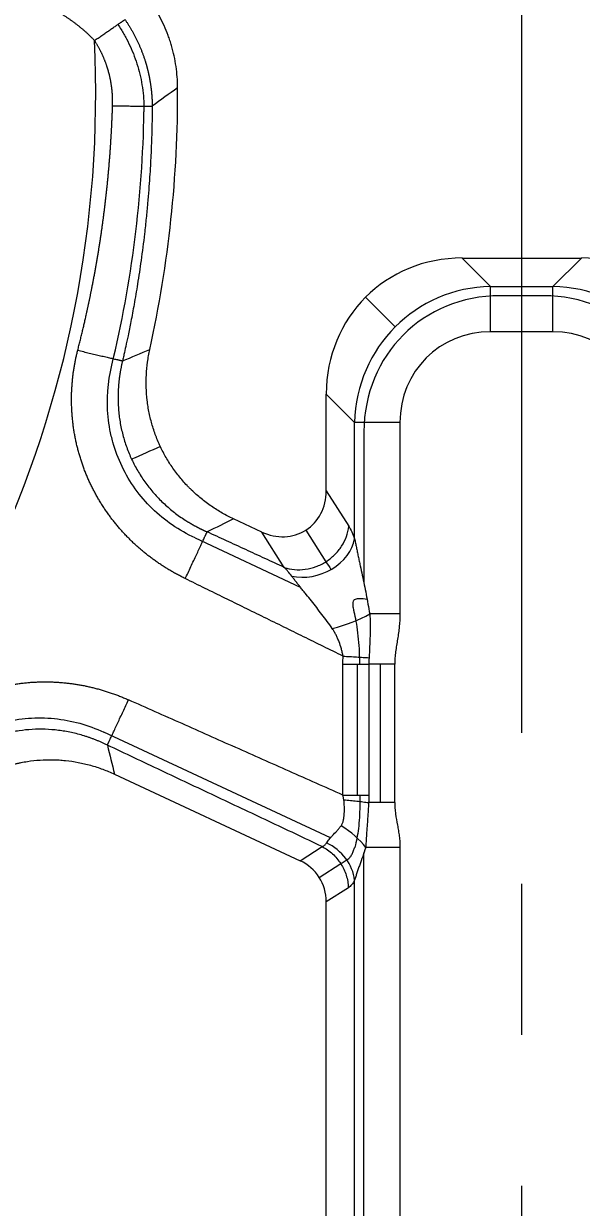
# Model space of a CAD drawing. Header units: millimetres. Extents: x 2234 to 3061, y 2092 to 2676.
# Drawn here: x 2604.9 to 2640.5, y 2404.3 to 2480 of the extents above; entities that cross this region are included whole.
import ezdxf

# ---------------------------------------------------------------- set-up
doc = ezdxf.new("R2010")
doc.units = ezdxf.units.MM
doc.linetypes.add('CENTER', pattern=[50.8, 31.75, -6.35, 6.35, -6.35])
doc.layers.add('1', color=7, linetype='Continuous', true_color=0xffffff)
doc.layers.add('20', color=7, linetype='Continuous', true_color=0xffffff)
doc.layers.add('dim', color=82, linetype='Continuous', lineweight=9)
doc.styles.add('Capful-A', font='')
doc.styles.get('Capful-A').set_extended_font_data('Microsoft YaHei')
doc.dimstyles.new('Capful-A-2.5', dxfattribs={"dimscale": 2.5, "dimtxt": 2.5, "dimasz": 2.5, "dimexe": 1.5, "dimexo": 1, "dimgap": 1.5, "dimtad": 0, "dimdsep": 46, "dimtxsty": 'Capful-A', "dimcen": 0, "dimclrt": 2, "dimazin": 2, "dimtfac": 1, "dimtmove": 0, "dimatfit": 3, "dimfxl": 0, "dimtolj": 1, "dimtzin": 0, "dimarcsym": 0})

# ---------------------------------------------------------------- blocks, each defined once
blk = doc.blocks.new('*D43')
at = {"layer": 'Defpoints', "color": 0, "transparency": 16777216}
for p in [(2552.441, 2475.507), (2636.695, 2393.007)]:
    blk.add_point(p, dxfattribs=at)
at = {"layer": 'dim', "color": 0, "lineweight": -2, "transparency": 16777216}
blk.add_line((2553.69, 2475.507), (2555.321, 2475.507), dxfattribs=at)
at = {"layer": 'dim', "color": 2, "transparency": 16777216, "insert": (2564.34, 2475.507), "char_height": 6.25, "attachment_point": 5, "style": 'Capful-A', "bg_fill": 3, "box_fill_scale": 1.1, "bg_fill_color": 256, "bg_fill_true_color": 13158600, "bg_fill_transparency": 0}
blk.add_mtext('\\A1;82.5', dxfattribs=at)
at = {"layer": 'Defpoints', "color": 0, "transparency": 16777216}
blk.add_point((2555.321, 2475.507), dxfattribs=at)
blk = doc.blocks.new('*D44')
at = {"layer": 'Defpoints', "color": 0, "transparency": 16777216}
for p in [(2538.695, 2492.365), (2538.695, 2489.132), (2636.695, 2393.007)]:
    blk.add_point(p, dxfattribs=at)
at = {"layer": 'dim', "color": 0, "lineweight": -2, "transparency": 16777216}
blk.add_line((2538.695, 2490.382), (2538.695, 2492.365), dxfattribs=at)
at = {"layer": 'dim', "color": 2, "transparency": 16777216, "insert": (2538.695, 2498.061), "char_height": 6.25, "attachment_point": 5, "rotation": 90, "style": 'Capful-A', "bg_fill": 3, "box_fill_scale": 1.1, "bg_fill_color": 256, "bg_fill_true_color": 13158600, "bg_fill_transparency": 0}
blk.add_mtext('\\A1;98', dxfattribs=at)
blk = doc.blocks.new('*D45')
at = {"layer": 'Defpoints', "color": 0, "transparency": 16777216}
for p in [(2734.695, 2492.814), (2734.695, 2489.132), (2636.695, 2393.007)]:
    blk.add_point(p, dxfattribs=at)
at = {"layer": 'dim', "color": 0, "lineweight": -2, "transparency": 16777216}
blk.add_line((2734.695, 2490.382), (2734.695, 2492.814), dxfattribs=at)
at = {"layer": 'dim', "color": 2, "transparency": 16777216, "insert": (2734.695, 2498.51), "char_height": 6.25, "attachment_point": 5, "rotation": 90, "style": 'Capful-A', "bg_fill": 3, "box_fill_scale": 1.1, "bg_fill_color": 256, "bg_fill_true_color": 13158600, "bg_fill_transparency": 0}
blk.add_mtext('\\A1;98', dxfattribs=at)
blk = doc.blocks.new('*D46')
at = {"layer": 'Defpoints', "color": 0, "transparency": 16777216}
for p in [(2748.441, 2475.507), (2636.695, 2393.007)]:
    blk.add_point(p, dxfattribs=at)
at = {"layer": 'dim', "color": 0, "lineweight": -2, "transparency": 16777216}
blk.add_line((2749.69, 2475.507), (2751.545, 2475.507), dxfattribs=at)
at = {"layer": 'dim', "color": 2, "transparency": 16777216, "insert": (2760.564, 2475.507), "char_height": 6.25, "attachment_point": 5, "style": 'Capful-A', "bg_fill": 3, "box_fill_scale": 1.1, "bg_fill_color": 256, "bg_fill_true_color": 13158600, "bg_fill_transparency": 0}
blk.add_mtext('\\A1;82.5', dxfattribs=at)
at = {"layer": 'Defpoints', "color": 0, "transparency": 16777216}
blk.add_point((2751.545, 2475.507), dxfattribs=at)

msp = doc.modelspace()

# ---------------------------------------------------------------- linework, layer by layer
at = {"layer": '1', "color": 1, "linetype": 'CENTER', "lineweight": 18, "ltscale": 1.52}
msp.add_line((2636.695, 2203.007), (2636.695, 2583.007), dxfattribs=at)
at = {"layer": '20', "color": 7, "linetype": 'Continuous', "lineweight": 18}
for p, q in [((2632.889, 2465.007), (2640.502, 2465.007)), ((2632.889, 2465.007), (2634.704, 2463.191)), ((2638.686, 2463.191), (2640.502, 2465.007)), ((2634.704, 2460.294), (2634.704, 2463.191)), ((2634.704, 2463.191), (2638.686, 2463.191)), ((2638.686, 2460.294), (2638.686, 2463.191)), ((2628.6, 2460.603), (2626.707, 2462.495)), ((2638.09, 2462.596), (2635.3, 2462.596)), ((2638.686, 2460.294), (2634.704, 2460.294)), ((2626.011, 2454.498), (2624.195, 2456.314)), ((2624.195, 2450.117), (2624.195, 2456.314)), ((2628.909, 2454.498), (2626.011, 2454.498)), ((2626.011, 2447.062), (2626.011, 2454.498)), ((2628.909, 2454.498), (2628.909, 2442.259)), ((2626.607, 2453.902), (2626.607, 2444.199)), ((2624.195, 2450.117), (2625.632, 2447.861)), ((2620.073, 2447.491), (2618.268, 2448.332)), ((2621.51, 2445.235), (2620.073, 2447.491)), ((2622.891, 2447.616), (2624.177, 2445.597)), ((2615.808, 2447.114), (2622.529, 2443.98)), ((2628.909, 2442.259), (2626.973, 2442.259)), ((2625.258, 2430.681), (2625.258, 2439.038)), ((2626.163, 2439.038), (2626.163, 2430.681)), ((2626.917, 2439.038), (2626.917, 2430.681)), ((2627.67, 2430.201), (2627.67, 2439.038)), ((2628.575, 2430.201), (2628.575, 2439.038)), ((2624.462, 2427.949), (2609.979, 2434.702)), ((2610.661, 2432.019), (2622.522, 2426.488)), ((2622.522, 2426.488), (2623.937, 2427.389)), ((2626.607, 2360.978), (2626.607, 2427)), ((2628.909, 2427.331), (2626.716, 2427.331)), ((2628.909, 2427.331), (2628.909, 2360.978)), ((2623.744, 2425.42), (2625.123, 2426.299)), ((2625.61, 2424.763), (2624.195, 2423.861)), ((2626.011, 2360.978), (2626.011, 2425.242)), ((2624.195, 2290.117), (2624.195, 2423.861))]:
    msp.add_line(p, q, dxfattribs=at)
for radius, start, end in [(70.765, 307.2047, 2.75265), (76, 347.58168, 0.28997), (73.856, 346.40574, 359.09652)]:
    msp.add_arc((2538.695, 2475.507), radius, start, end, dxfattribs=at)
for centre, major_axis, ratio, start_param, end_param in [((2633.513, 2455.69), (-6.806, 6.806), 0.935113, 5.531306, 7.035065), ((2639.878, 2455.69), (6.806, 6.806), 0.935113, 5.531306, 7.035065), ((2635.12, 2454.082), (-6.521, 6.521), 0.975961, 5.531306, 7.035065), ((2638.27, 2454.082), (6.521, 6.521), 0.975961, 5.531306, 7.035065), ((2635.924, 2453.278), (-6.806, 6.806), 0.935113, 5.531306, 7.035065), ((2637.466, 2453.278), (6.806, 6.806), 0.935113, 5.531306, 7.035065), ((2635.12, 2454.082), (-4.537, 4.537), 0.935113, 5.531306, 7.035065), ((2638.27, 2454.082), (4.537, 4.537), 0.935113, 5.531306, 7.035065), ((2621.089, 2450.443), (-1.801, 2.827), 0.894893, 2.189461, 4.093724), ((2623.113, 2447.062), (-2.814, -1.041), 0.791457, 0.891822, 2.70435), ((2625.038, 2442.259), (-2.848, -0.944), 0.256694, 1.326108, 2.229875), ((2624.522, 2427.331), (-2.53, 1.612), 0.498959, 4.048004, 4.784031), ((2623.113, 2425.242), (-2.626, 1.451), 0.874774, 3.70511, 4.776147), ((2621.089, 2423.729), (-2.655, -1.691), 0.953057, 2.595922, 3.687263)]:
    msp.add_ellipse(centre, major_axis=major_axis, ratio=ratio, start_param=start_param, end_param=end_param, dxfattribs=at)
for points, degree, knots in [([(2614.694, 2475.892), (2614.693, 2476.121), (2614.675, 2476.577), (2614.601, 2477.253), (2614.48, 2477.92), (2614.369, 2478.36), (2614.273, 2478.688), (2614.222, 2478.851), (2614.167, 2479.014), (2614.129, 2479.122), (2614.11, 2479.176), (2614.01, 2479.444), (2613.836, 2479.865), (2613.534, 2480.473), (2613.189, 2481.057), (2612.931, 2481.431), (2612.726, 2481.705), (2612.656, 2481.795), (2612.549, 2481.929), (2612.512, 2481.974), (2612.439, 2482.062), (2612.254, 2482.28), (2611.906, 2482.654), (2611.41, 2483.118), (2610.883, 2483.546), (2610.51, 2483.807), (2610.271, 2483.963), (2610.222, 2483.993), (2610.125, 2484.054), (2610.076, 2484.084), (2609.929, 2484.173), (2609.83, 2484.23), (2609.529, 2484.396), (2609.325, 2484.5), (2609.117, 2484.597)], 3, [0, 0, 0, 0, 0.0625, 0.125, 0.1875, 0.25, 0.25, 0.28125, 0.296875, 0.296875, 0.3125, 0.3125, 0.375, 0.4375, 0.5, 0.5625, 0.5625, 0.59375, 0.59375, 0.609375, 0.609375, 0.625, 0.6875, 0.75, 0.8125, 0.875, 0.875, 0.890625, 0.890625, 0.90625, 0.90625, 0.9375, 0.9375, 1, 1, 1, 1]), ([(2609.379, 2478.906), (2609.36, 2478.926), (2609.322, 2478.966), (2609.264, 2479.026), (2609.206, 2479.085), (2609.147, 2479.144), (2609.087, 2479.203), (2609.027, 2479.261), (2608.965, 2479.319), (2608.903, 2479.376), (2608.841, 2479.433), (2608.777, 2479.49), (2608.713, 2479.546), (2608.648, 2479.602), (2608.583, 2479.657), (2608.516, 2479.712), (2608.449, 2479.767), (2608.382, 2479.821), (2608.314, 2479.875), (2608.245, 2479.928), (2608.175, 2479.982), (2608.105, 2480.034), (2608.034, 2480.086), (2607.962, 2480.138), (2607.89, 2480.19), (2607.817, 2480.241), (2607.744, 2480.292), (2607.67, 2480.342), (2607.596, 2480.392), (2607.52, 2480.441), (2607.409, 2480.514), (2607.26, 2480.608), (2607.074, 2480.721), (2606.888, 2480.83), (2606.702, 2480.935), (2606.565, 2481.01), (2606.476, 2481.058), (2606.435, 2481.079), (2606.395, 2481.1), (2606.355, 2481.121), (2606.316, 2481.142), (2606.276, 2481.162), (2606.237, 2481.182), (2606.197, 2481.202), (2606.158, 2481.222), (2606.119, 2481.241), (2606.081, 2481.26), (2606.042, 2481.279), (2606.004, 2481.298), (2605.965, 2481.316), (2605.927, 2481.334), (2605.889, 2481.352), (2605.852, 2481.37), (2605.814, 2481.388), (2605.777, 2481.405), (2605.74, 2481.422), (2605.703, 2481.439), (2605.666, 2481.455), (2605.629, 2481.472), (2605.605, 2481.483), (2605.593, 2481.488)], 3, [0, 0, 0, 0, 0.017503, 0.035058, 0.052665, 0.070326, 0.088043, 0.105816, 0.123647, 0.141538, 0.159489, 0.177501, 0.195577, 0.213717, 0.231922, 0.250194, 0.268534, 0.286943, 0.305422, 0.323973, 0.342597, 0.361294, 0.380066, 0.398914, 0.41784, 0.436843, 0.455926, 0.47509, 0.494335, 0.513662, 0.533073, 0.580359, 0.627473, 0.674429, 0.721244, 0.767934, 0.778073, 0.78817, 0.798226, 0.80824, 0.818212, 0.828143, 0.838033, 0.847881, 0.857689, 0.867456, 0.877182, 0.886868, 0.896513, 0.906118, 0.915684, 0.925209, 0.934695, 0.944142, 0.953549, 0.962917, 0.972245, 0.981536, 0.990787, 1, 1, 1, 1]), ([(2610.873, 2479.931), (2610.943, 2479.829), (2611.011, 2479.724), (2611.2, 2479.423), (2611.316, 2479.223), (2611.534, 2478.812), (2611.636, 2478.601), (2611.916, 2477.963), (2612.07, 2477.528), (2612.316, 2476.64), (2612.407, 2476.186), (2612.524, 2475.265), (2612.549, 2474.804), (2612.542, 2474.343)], 3, [0, 0, 0, 0, 0.063465, 0.063465, 0.180873, 0.180873, 0.298282, 0.298282, 0.533099, 0.533099, 0.767916, 0.767916, 1, 1, 1, 1]), ([(2611.326, 2480.243), (2611.344, 2480.217), (2611.38, 2480.166), (2611.432, 2480.087), (2611.484, 2480.009), (2611.535, 2479.929), (2611.586, 2479.85), (2611.635, 2479.769), (2611.684, 2479.688), (2611.732, 2479.607), (2611.779, 2479.525), (2611.826, 2479.443), (2611.872, 2479.36), (2611.917, 2479.276), (2611.961, 2479.192), (2612.005, 2479.108), (2612.047, 2479.023), (2612.089, 2478.938), (2612.13, 2478.852), (2612.17, 2478.765), (2612.21, 2478.679), (2612.248, 2478.592), (2612.286, 2478.504), (2612.323, 2478.416), (2612.359, 2478.327), (2612.394, 2478.239), (2612.429, 2478.149), (2612.462, 2478.06), (2612.495, 2477.97), (2612.527, 2477.879), (2612.558, 2477.788), (2612.588, 2477.697), (2612.612, 2477.62), (2612.632, 2477.558), (2612.646, 2477.511), (2612.66, 2477.464), (2612.674, 2477.416), (2612.688, 2477.369), (2612.702, 2477.321), (2612.715, 2477.273), (2612.728, 2477.225), (2612.741, 2477.177), (2612.754, 2477.129), (2612.766, 2477.081), (2612.778, 2477.032), (2612.79, 2476.984), (2612.802, 2476.935), (2612.813, 2476.886), (2612.824, 2476.838), (2612.835, 2476.789), (2612.846, 2476.74), (2612.856, 2476.69), (2612.867, 2476.641), (2612.877, 2476.592), (2612.886, 2476.542), (2612.896, 2476.493), (2612.905, 2476.443), (2612.914, 2476.394), (2612.923, 2476.344), (2612.932, 2476.294), (2612.94, 2476.244), (2612.948, 2476.194), (2612.956, 2476.143), (2612.963, 2476.093), (2612.97, 2476.043), (2612.977, 2475.992), (2612.984, 2475.942), (2612.991, 2475.891), (2612.997, 2475.841), (2613.003, 2475.79), (2613.009, 2475.739), (2613.014, 2475.688), (2613.019, 2475.637), (2613.024, 2475.586), (2613.029, 2475.535), (2613.033, 2475.483), (2613.038, 2475.432), (2613.042, 2475.381), (2613.045, 2475.329), (2613.049, 2475.278), (2613.052, 2475.226), (2613.055, 2475.174), (2613.057, 2475.123), (2613.059, 2475.071), (2613.061, 2475.019), (2613.063, 2474.967), (2613.065, 2474.915), (2613.066, 2474.863), (2613.067, 2474.811), (2613.068, 2474.759), (2613.068, 2474.724), (2613.068, 2474.706)], 3, [0, 0, 0, 0, 0.015965, 0.031939, 0.047924, 0.063919, 0.079924, 0.095939, 0.111965, 0.128002, 0.144049, 0.160107, 0.176176, 0.192256, 0.208347, 0.224449, 0.240563, 0.256688, 0.272824, 0.288972, 0.305132, 0.321304, 0.337488, 0.353684, 0.369891, 0.386111, 0.402344, 0.418589, 0.434846, 0.451116, 0.467399, 0.483695, 0.500004, 0.50838, 0.516765, 0.525159, 0.533561, 0.541971, 0.550389, 0.558816, 0.567251, 0.575695, 0.584147, 0.592607, 0.601076, 0.609553, 0.618039, 0.626534, 0.635036, 0.643548, 0.652067, 0.660596, 0.669133, 0.677678, 0.686232, 0.694795, 0.703366, 0.711946, 0.720534, 0.729132, 0.737737, 0.746352, 0.754975, 0.763607, 0.772247, 0.780897, 0.789555, 0.798221, 0.806897, 0.815581, 0.824274, 0.832976, 0.841687, 0.850406, 0.859134, 0.867872, 0.876618, 0.885373, 0.894136, 0.902909, 0.911691, 0.920481, 0.929281, 0.938089, 0.946907, 0.955733, 0.964568, 0.973413, 0.982266, 0.991129, 1, 1, 1, 1]), ([(2610.536, 2474.734), (2610.555, 2475.281), (2610.492, 2475.825), (2610.428, 2476.374), (2610.283, 2476.902), (2610.136, 2477.433), (2609.909, 2477.937), (2609.681, 2478.443), (2609.379, 2478.906)], 2, [0, 0, 0, 0.25, 0.25, 0.5, 0.5, 0.75, 0.75, 1, 1, 1]), ([(2608.308, 2459.107), (2608.61, 2460.283), (2608.863, 2461.422), (2609.036, 2462.197), (2609.19, 2462.975), (2609.578, 2464.924), (2609.857, 2466.89), (2610.137, 2468.86), (2610.307, 2470.841), (2610.392, 2471.835), (2610.449, 2472.825), (2610.498, 2473.661), (2610.536, 2474.734)], 2, [0, 0, 0, 0.15, 0.15, 0.25, 0.25, 0.5, 0.5, 0.75, 0.75, 0.875, 0.875, 1, 1, 1]), ([(2613.068, 2474.706), (2613.068, 2474.678), (2613.067, 2474.601), (2613.066, 2474.451), (2613.064, 2474.236), (2613.06, 2473.955), (2613.054, 2473.608), (2613.045, 2473.195), (2613.031, 2472.717), (2613.012, 2472.173), (2612.985, 2471.564), (2612.95, 2470.889), (2612.904, 2470.149), (2612.846, 2469.343), (2612.773, 2468.473), (2612.684, 2467.538), (2612.551, 2466.322), (2612.371, 2464.915), (2612.145, 2463.409), (2611.925, 2462.106), (2611.719, 2461.005), (2611.539, 2460.106), (2611.391, 2459.406), (2611.28, 2458.906), (2611.212, 2458.603), (2611.18, 2458.467), (2611.172, 2458.432)], 3, [0, 0, 0, 0, 0.005103, 0.014211, 0.027325, 0.044446, 0.065572, 0.090705, 0.119846, 0.152993, 0.190148, 0.231312, 0.276484, 0.325666, 0.378857, 0.43606, 0.497274, 0.602386, 0.695192, 0.775688, 0.843871, 0.899738, 0.943286, 0.974513, 0.993418, 1, 1, 1, 1]), ([(2615.183, 2444.514), (2613.181, 2445.496), (2611.657, 2447.004), (2610.861, 2447.791), (2610.219, 2448.698), (2609.574, 2449.608), (2608.629, 2451.618), (2608.342, 2452.689), (2608.055, 2453.755), (2607.96, 2454.858), (2607.864, 2455.956), (2607.96, 2457.058), (2608.051, 2458.106), (2608.308, 2459.107)], 2, [0, 0, 0, 0.25, 0.25, 0.375, 0.375, 0.5, 0.625, 0.625, 0.75, 0.75, 0.875, 0.875, 1, 1, 1]), ([(2618.268, 2448.332), (2618.019, 2448.448), (2617.534, 2448.699), (2616.844, 2449.131), (2616.41, 2449.456), (2615.988, 2449.8), (2615.784, 2449.981), (2615.537, 2450.22), (2615.488, 2450.268), (2615.391, 2450.365), (2615.248, 2450.512), (2615.111, 2450.664), (2614.843, 2450.971), (2614.505, 2451.395), (2614.204, 2451.846), (2613.921, 2452.31), (2613.79, 2452.55), (2613.638, 2452.858), (2613.608, 2452.92), (2613.55, 2453.044), (2613.465, 2453.231), (2613.387, 2453.419), (2613.238, 2453.8), (2613.063, 2454.313), (2612.932, 2454.84), (2612.85, 2455.239), (2612.826, 2455.373), (2612.794, 2455.576), (2612.784, 2455.644), (2612.765, 2455.779), (2612.756, 2455.847), (2612.717, 2456.189), (2612.697, 2456.461), (2612.68, 2457.005), (2612.686, 2457.547), (2612.763, 2458.357), (2612.858, 2458.895), (2612.917, 2459.164)], 3, [0, 0, 0, 0, 0.0625, 0.125, 0.1875, 0.1875, 0.25, 0.25, 0.265625, 0.265625, 0.28125, 0.3125, 0.3125, 0.375, 0.4375, 0.4375, 0.5, 0.5, 0.515625, 0.515625, 0.53125, 0.5625, 0.5625, 0.625, 0.6875, 0.6875, 0.71875, 0.71875, 0.734375, 0.734375, 0.75, 0.75, 0.8125, 0.8125, 0.875, 0.9375, 1, 1, 1, 1]), ([(2615.808, 2447.114), (2615.295, 2447.352), (2614.809, 2447.629), (2613.897, 2448.258), (2613.469, 2448.608), (2612.67, 2449.388), (2612.31, 2449.807), (2611.668, 2450.7), (2611.384, 2451.175), (2610.9, 2452.181), (2610.706, 2452.698), (2610.483, 2453.493), (2610.421, 2453.761), (2610.318, 2454.305), (2610.278, 2454.581), (2610.14, 2455.966), (2610.22, 2457.063), (2610.483, 2458.148)], 3, [0, 0, 0, 0, 0.126355, 0.126355, 0.251162, 0.251162, 0.375968, 0.375968, 0.500775, 0.500775, 0.625581, 0.625581, 0.687984, 0.687984, 0.750387, 0.750387, 1, 1, 1, 1]), ([(2611.172, 2458.432), (2611.164, 2458.399), (2611.149, 2458.334), (2611.126, 2458.236), (2611.105, 2458.138), (2611.084, 2458.041), (2611.065, 2457.945), (2611.047, 2457.85), (2611.03, 2457.755), (2611.014, 2457.661), (2611, 2457.568), (2610.986, 2457.475), (2610.973, 2457.383), (2610.961, 2457.292), (2610.95, 2457.202), (2610.94, 2457.112), (2610.931, 2457.023), (2610.922, 2456.935), (2610.906, 2456.734), (2610.888, 2456.421), (2610.882, 2455.997), (2610.895, 2455.577), (2610.937, 2455.017), (2611.037, 2454.321), (2611.232, 2453.501), (2611.499, 2452.709), (2611.834, 2451.948), (2612.238, 2451.22), (2612.709, 2450.528), (2613.244, 2449.878), (2613.737, 2449.378), (2614.157, 2449.006), (2614.483, 2448.741), (2614.823, 2448.489), (2615.073, 2448.321), (2615.222, 2448.225), (2615.266, 2448.197), (2615.311, 2448.169), (2615.355, 2448.142), (2615.4, 2448.115), (2615.445, 2448.088), (2615.489, 2448.061), (2615.534, 2448.035), (2615.579, 2448.009), (2615.624, 2447.983), (2615.669, 2447.957), (2615.714, 2447.932), (2615.759, 2447.907), (2615.804, 2447.882), (2615.849, 2447.858), (2615.894, 2447.834), (2615.94, 2447.81), (2615.985, 2447.786), (2616.03, 2447.763), (2616.076, 2447.74), (2616.121, 2447.717), (2616.167, 2447.695), (2616.212, 2447.672), (2616.258, 2447.65), (2616.303, 2447.629), (2616.349, 2447.607), (2616.394, 2447.586), (2616.44, 2447.565), (2616.486, 2447.544), (2616.531, 2447.524), (2616.562, 2447.511), (2616.577, 2447.504)], 3, [0, 0, 0, 0, 0.00764, 0.015215, 0.022724, 0.030168, 0.037546, 0.044859, 0.052106, 0.059289, 0.066406, 0.073457, 0.080444, 0.087365, 0.094221, 0.101012, 0.107738, 0.114399, 0.120995, 0.153252, 0.185177, 0.216779, 0.248064, 0.311969, 0.375277, 0.438065, 0.50041, 0.562891, 0.62575, 0.689065, 0.752914, 0.784266, 0.815897, 0.847813, 0.880023, 0.883992, 0.887954, 0.89191, 0.895859, 0.899801, 0.903737, 0.907666, 0.911588, 0.915504, 0.919413, 0.923315, 0.927211, 0.9311, 0.934983, 0.938859, 0.942729, 0.946592, 0.950449, 0.954299, 0.958142, 0.96198, 0.96581, 0.969635, 0.973453, 0.977264, 0.981069, 0.984868, 0.988661, 0.992447, 0.996226, 1, 1, 1, 1]), ([(2621.51, 2445.235), (2621.72, 2445.162), (2621.941, 2445.115), (2622.394, 2445.073), (2622.626, 2445.078), (2623.088, 2445.141), (2623.318, 2445.199), (2623.762, 2445.362), (2623.976, 2445.469), (2624.378, 2445.725), (2624.565, 2445.874), (2624.901, 2446.207), (2625.05, 2446.391), (2625.302, 2446.783), (2625.405, 2446.991), (2625.559, 2447.42), (2625.609, 2447.64), (2625.632, 2447.861)], 3, [0, 0, 0, 0, 0.125, 0.125, 0.25, 0.25, 0.375, 0.375, 0.5, 0.5, 0.625, 0.625, 0.75, 0.75, 0.875, 0.875, 1, 1, 1, 1]), ([(2625.632, 2447.861), (2625.699, 2447.756), (2625.764, 2447.636), (2625.891, 2447.369), (2625.952, 2447.222), (2626.011, 2447.062)], 3, [0, 0, 0, 0, 0.5, 0.5, 1, 1, 1, 1]), ([(2626.011, 2447.062), (2626.027, 2446.974), (2626.045, 2446.884), (2626.081, 2446.7), (2626.099, 2446.608), (2626.138, 2446.42), (2626.158, 2446.324), (2626.198, 2446.132), (2626.218, 2446.035), (2626.26, 2445.84), (2626.281, 2445.741), (2626.323, 2445.542), (2626.344, 2445.443), (2626.408, 2445.143), (2626.451, 2444.941), (2626.537, 2444.536), (2626.579, 2444.333), (2626.663, 2443.923), (2626.705, 2443.718), (2626.786, 2443.304), (2626.825, 2443.097), (2626.902, 2442.679), (2626.938, 2442.47), (2626.973, 2442.259)], 3, [0, 0, 0, 0, 0.0625, 0.0625, 0.125, 0.125, 0.1875, 0.1875, 0.25, 0.25, 0.3125, 0.3125, 0.375, 0.375, 0.5, 0.5, 0.625, 0.625, 0.75, 0.75, 0.875, 0.875, 1, 1, 1, 1]), ([(2621.987, 2444.676), (2621.908, 2444.783), (2621.829, 2444.883), (2621.709, 2445.024), (2621.65, 2445.091), (2621.58, 2445.165), (2621.545, 2445.2), (2621.527, 2445.217), (2621.52, 2445.225), (2621.515, 2445.23), (2621.512, 2445.232), (2621.51, 2445.235)], 3, [0, 0, 0, 0, 0.5, 0.5, 0.75, 0.875, 0.9375, 0.96875, 0.984375, 0.984375, 1, 1, 1, 1]), ([(2624.583, 2441.321), (2624.476, 2441.476), (2624.366, 2441.629), (2624.145, 2441.931), (2624.033, 2442.079), (2623.808, 2442.374), (2623.695, 2442.519), (2623.47, 2442.806), (2623.357, 2442.949), (2623.131, 2443.231), (2623.019, 2443.37), (2622.88, 2443.543), (2622.853, 2443.577), (2622.797, 2443.646), (2622.77, 2443.68), (2622.687, 2443.783), (2622.633, 2443.85), (2622.526, 2443.984), (2622.473, 2444.05), (2622.369, 2444.18), (2622.318, 2444.245), (2622.219, 2444.372), (2622.17, 2444.434), (2622.076, 2444.557), (2622.031, 2444.617), (2621.987, 2444.676)], 3, [0, 0, 0, 0, 0.125, 0.125, 0.25, 0.25, 0.375, 0.375, 0.5, 0.5, 0.625, 0.625, 0.65625, 0.65625, 0.6875, 0.6875, 0.75, 0.75, 0.8125, 0.8125, 0.875, 0.875, 0.9375, 0.9375, 1, 1, 1, 1]), ([(2626.014, 2442.245), (2625.995, 2442.326), (2625.977, 2442.404), (2625.942, 2442.578), (2625.926, 2442.673), (2625.899, 2442.926), (2625.909, 2443.059), (2625.988, 2443.169), (2626.026, 2443.19), (2626.22, 2443.265), (2626.46, 2443.269), (2626.803, 2443.213)], 3, [0, 0, 0, 0, 0.09539, 0.09539, 0.223661, 0.223661, 0.480202, 0.480202, 0.608473, 0.608473, 1, 1, 1, 1]), ([(2626.339, 2439.081), (2626.339, 2439.109), (2626.339, 2439.137), (2626.336, 2439.454), (2626.327, 2439.744), (2626.295, 2440.305), (2626.273, 2440.578), (2626.216, 2441.11), (2626.181, 2441.369), (2626.103, 2441.835), (2626.061, 2442.047), (2626.014, 2442.245)], 3, [0, 0, 0, 0, 0.024222, 0.024222, 0.272337, 0.272337, 0.520452, 0.520452, 0.768567, 0.768567, 1, 1, 1, 1]), ([(2626.973, 2442.259), (2626.984, 2442.142), (2626.992, 2442.025), (2627.002, 2441.792), (2627.005, 2441.676), (2627.008, 2441.443), (2627.007, 2441.327), (2627.004, 2441.094), (2627.001, 2440.978), (2626.99, 2440.629), (2626.98, 2440.396), (2626.957, 2439.93), (2626.943, 2439.696), (2626.929, 2439.462)], 3, [0, 0, 0, 0, 0.125, 0.125, 0.25, 0.25, 0.375, 0.375, 0.5, 0.5, 0.75, 0.75, 1, 1, 1, 1]), ([(2628.909, 2442.259), (2628.909, 2441.988), (2628.891, 2441.718), (2628.848, 2441.316), (2628.831, 2441.182), (2628.794, 2440.915), (2628.773, 2440.781), (2628.731, 2440.514), (2628.709, 2440.381), (2628.668, 2440.114), (2628.648, 2439.98), (2628.614, 2439.713), (2628.6, 2439.579), (2628.58, 2439.309), (2628.575, 2439.174), (2628.575, 2439.038)], 3, [0, 0, 0, 0, 0.25, 0.25, 0.375, 0.375, 0.5, 0.5, 0.625, 0.625, 0.75, 0.75, 0.875, 0.875, 1, 1, 1, 1]), ([(2625.274, 2439.561), (2625.274, 2439.563), (2625.273, 2439.566), (2625.272, 2439.571), (2625.271, 2439.578), (2625.267, 2439.596), (2625.26, 2439.63), (2625.246, 2439.699), (2625.232, 2439.758), (2625.204, 2439.876), (2625.184, 2439.954), (2625.118, 2440.185), (2625.068, 2440.335), (2624.984, 2440.556), (2624.954, 2440.629), (2624.891, 2440.772), (2624.858, 2440.843), (2624.787, 2440.983), (2624.75, 2441.052), (2624.67, 2441.188), (2624.628, 2441.255), (2624.583, 2441.321)], 3, [0, 0, 0, 0, 0.003906, 0.003906, 0.007812, 0.015625, 0.03125, 0.0625, 0.125, 0.125, 0.25, 0.25, 0.5, 0.5, 0.625, 0.625, 0.75, 0.75, 0.875, 0.875, 1, 1, 1, 1]), ([(2625.258, 2439.038), (2625.405, 2439.038), (2625.551, 2439.038), (2625.841, 2439.038), (2625.984, 2439.038), (2626.264, 2439.038), (2626.402, 2439.038), (2626.667, 2439.038), (2626.795, 2439.038), (2626.917, 2439.038)], 3, [0, 0, 0, 0, 0.25, 0.25, 0.5, 0.5, 0.75, 0.75, 1, 1, 1, 1]), ([(2625.274, 2439.561), (2625.42, 2439.552), (2625.566, 2439.544), (2625.856, 2439.526), (2625.999, 2439.518), (2626.279, 2439.501), (2626.415, 2439.493), (2626.68, 2439.477), (2626.808, 2439.469), (2626.929, 2439.462)], 3, [0, 0, 0, 0, 0.25, 0.25, 0.5, 0.5, 0.75, 0.75, 1, 1, 1, 1]), ([(2628.575, 2439.038), (2628.428, 2439.038), (2628.282, 2439.038), (2627.992, 2439.038), (2627.849, 2439.038), (2627.569, 2439.038), (2627.432, 2439.038), (2627.167, 2439.038), (2627.039, 2439.038), (2626.917, 2439.038)], 3, [0, 0, 0, 0, 0.25, 0.25, 0.5, 0.5, 0.75, 0.75, 1, 1, 1, 1]), ([(2596.061, 2432.695), (2596.662, 2433.532), (2597.402, 2434.269), (2598.181, 2435.045), (2599.076, 2435.671), (2599.977, 2436.302), (2600.971, 2436.764), (2601.97, 2437.228), (2603.034, 2437.508), (2604.1, 2437.789), (2606.302, 2437.968), (2607.407, 2437.865), (2609.53, 2437.666), (2611.552, 2436.768)], 2, [0, 0, 0, 0.125, 0.125, 0.25, 0.25, 0.375, 0.375, 0.5, 0.5, 0.625, 0.75, 0.75, 1, 1, 1]), ([(2598.137, 2431.673), (2598.469, 2432.123), (2598.832, 2432.538), (2599.624, 2433.304), (2600.052, 2433.654), (2600.974, 2434.283), (2601.456, 2434.553), (2602.458, 2435.006), (2602.981, 2435.19), (2604.062, 2435.465), (2604.607, 2435.553), (2605.431, 2435.615), (2605.706, 2435.623), (2606.259, 2435.616), (2606.538, 2435.6), (2607.918, 2435.462), (2608.972, 2435.17), (2609.979, 2434.702)], 3, [0, 0, 0, 0, 0.125148, 0.125148, 0.250297, 0.250297, 0.375445, 0.375445, 0.500593, 0.500593, 0.625742, 0.625742, 0.688316, 0.688316, 0.75089, 0.75089, 1, 1, 1, 1]), ([(2610.202, 2433.873), (2610.172, 2433.888), (2610.114, 2433.916), (2610.025, 2433.959), (2609.936, 2434), (2609.847, 2434.041), (2609.756, 2434.08), (2609.666, 2434.119), (2609.574, 2434.158), (2609.482, 2434.195), (2609.389, 2434.232), (2609.296, 2434.267), (2609.202, 2434.302), (2609.107, 2434.336), (2609.012, 2434.369), (2608.917, 2434.401), (2608.82, 2434.433), (2608.62, 2434.496), (2608.315, 2434.583), (2607.903, 2434.681), (2607.491, 2434.76), (2606.937, 2434.841), (2606.237, 2434.897), (2605.396, 2434.888), (2604.564, 2434.803), (2603.748, 2434.644), (2602.949, 2434.411), (2602.171, 2434.106), (2601.418, 2433.728), (2600.822, 2433.357), (2600.366, 2433.029), (2600.036, 2432.77), (2599.715, 2432.493), (2599.498, 2432.289), (2599.377, 2432.168), (2599.346, 2432.138), (2599.316, 2432.107), (2599.285, 2432.076), (2599.255, 2432.045), (2599.224, 2432.014), (2599.194, 2431.982), (2599.164, 2431.95), (2599.133, 2431.918), (2599.103, 2431.885), (2599.073, 2431.852), (2599.042, 2431.819), (2599.012, 2431.786), (2598.982, 2431.752), (2598.952, 2431.718), (2598.921, 2431.684), (2598.891, 2431.65), (2598.861, 2431.615), (2598.831, 2431.58), (2598.801, 2431.545), (2598.771, 2431.509), (2598.741, 2431.473), (2598.711, 2431.437), (2598.681, 2431.4), (2598.651, 2431.364), (2598.622, 2431.327), (2598.592, 2431.289), (2598.562, 2431.252), (2598.533, 2431.214), (2598.503, 2431.176), (2598.474, 2431.137), (2598.445, 2431.099), (2598.415, 2431.06), (2598.386, 2431.02), (2598.367, 2430.994), (2598.357, 2430.981)], 3, [0, 0, 0, 0, 0.007381, 0.01478, 0.022196, 0.02963, 0.037081, 0.044551, 0.052038, 0.059543, 0.067066, 0.074608, 0.082168, 0.089746, 0.097343, 0.104958, 0.112592, 0.120245, 0.152455, 0.184358, 0.215963, 0.247276, 0.311086, 0.374361, 0.437177, 0.499613, 0.561944, 0.624716, 0.688004, 0.751884, 0.783153, 0.814725, 0.846607, 0.878806, 0.882032, 0.885271, 0.888525, 0.891792, 0.895073, 0.898368, 0.901677, 0.905, 0.908337, 0.911688, 0.915052, 0.918431, 0.921824, 0.92523, 0.928651, 0.932085, 0.935534, 0.938996, 0.942472, 0.945963, 0.949467, 0.952986, 0.956518, 0.960064, 0.963625, 0.967199, 0.970788, 0.97439, 0.978007, 0.981637, 0.985282, 0.98894, 0.992613, 0.996299, 1, 1, 1, 1]), ([(2598.924, 2429.155), (2599.092, 2429.373), (2599.442, 2429.792), (2600.014, 2430.371), (2600.426, 2430.725), (2600.853, 2431.061), (2601.074, 2431.221), (2601.361, 2431.41), (2601.419, 2431.447), (2601.535, 2431.52), (2601.71, 2431.628), (2601.887, 2431.729), (2602.246, 2431.924), (2602.733, 2432.162), (2603.239, 2432.357), (2603.754, 2432.531), (2604.016, 2432.608), (2604.35, 2432.689), (2604.416, 2432.705), (2604.55, 2432.734), (2604.751, 2432.776), (2604.953, 2432.812), (2605.356, 2432.874), (2605.895, 2432.933), (2606.438, 2432.946), (2606.846, 2432.939), (2606.982, 2432.933), (2607.186, 2432.921), (2607.255, 2432.916), (2607.391, 2432.904), (2607.46, 2432.898), (2607.801, 2432.862), (2608.071, 2432.822), (2608.606, 2432.72), (2609.134, 2432.596), (2609.908, 2432.345), (2610.412, 2432.135), (2610.661, 2432.019)], 3, [0, 0, 0, 0, 0.0625, 0.125, 0.1875, 0.1875, 0.25, 0.25, 0.265625, 0.265625, 0.28125, 0.3125, 0.3125, 0.375, 0.4375, 0.4375, 0.5, 0.5, 0.515625, 0.515625, 0.53125, 0.5625, 0.5625, 0.625, 0.6875, 0.6875, 0.71875, 0.71875, 0.734375, 0.734375, 0.75, 0.75, 0.8125, 0.8125, 0.875, 0.9375, 1, 1, 1, 1]), ([(2625.258, 2430.681), (2625.405, 2430.681), (2625.551, 2430.681), (2625.841, 2430.681), (2625.984, 2430.681), (2626.264, 2430.681), (2626.402, 2430.681), (2626.667, 2430.681), (2626.795, 2430.681), (2626.917, 2430.681)], 3, [0, 0, 0, 0, 0.25, 0.25, 0.5, 0.5, 0.75, 0.75, 1, 1, 1, 1]), ([(2625.318, 2430.385), (2625.311, 2430.435), (2625.299, 2430.51), (2625.28, 2430.596), (2625.271, 2430.632), (2625.265, 2430.657), (2625.262, 2430.669), (2625.258, 2430.681)], 3, [0, 0, 0, 0, 0.5, 0.75, 0.875, 0.875, 1, 1, 1, 1]), ([(2625.143, 2428.706), (2625.149, 2428.712), (2625.153, 2428.719), (2625.163, 2428.733), (2625.167, 2428.74), (2625.18, 2428.761), (2625.188, 2428.776), (2625.21, 2428.82), (2625.223, 2428.851), (2625.246, 2428.914), (2625.257, 2428.947), (2625.276, 2429.013), (2625.284, 2429.046), (2625.307, 2429.148), (2625.319, 2429.217), (2625.334, 2429.323), (2625.338, 2429.359), (2625.345, 2429.431), (2625.348, 2429.467), (2625.355, 2429.575), (2625.358, 2429.648), (2625.359, 2429.794), (2625.358, 2429.867), (2625.35, 2430.087), (2625.337, 2430.236), (2625.318, 2430.385)], 3, [0, 0, 0, 0, 0.015625, 0.015625, 0.03125, 0.03125, 0.0625, 0.0625, 0.125, 0.125, 0.1875, 0.1875, 0.25, 0.25, 0.375, 0.375, 0.4375, 0.4375, 0.5, 0.5, 0.625, 0.625, 0.75, 0.75, 1, 1, 1, 1]), ([(2625.318, 2430.385), (2625.458, 2430.372), (2625.599, 2430.357), (2625.876, 2430.328), (2626.014, 2430.313), (2626.282, 2430.281), (2626.413, 2430.266), (2626.666, 2430.234), (2626.789, 2430.217), (2626.905, 2430.201)], 3, [0, 0, 0, 0, 0.25, 0.25, 0.5, 0.5, 0.75, 0.75, 1, 1, 1, 1]), ([(2626.339, 2430.274), (2626.339, 2430.235), (2626.339, 2430.196), (2626.338, 2429.912), (2626.332, 2429.667), (2626.308, 2429.189), (2626.291, 2428.952), (2626.244, 2428.496), (2626.215, 2428.28), (2626.146, 2427.871), (2626.106, 2427.678), (2626.046, 2427.45), (2626.03, 2427.394), (2626.014, 2427.341)], 3, [0, 0, 0, 0, 0.035211, 0.035211, 0.257483, 0.257483, 0.479756, 0.479756, 0.702028, 0.702028, 0.9243, 0.9243, 1, 1, 1, 1]), ([(2626.905, 2430.201), (2626.898, 2430.079), (2626.891, 2429.958), (2626.875, 2429.716), (2626.867, 2429.596), (2626.851, 2429.355), (2626.843, 2429.236), (2626.827, 2428.997), (2626.818, 2428.878), (2626.802, 2428.64), (2626.793, 2428.522), (2626.776, 2428.285), (2626.768, 2428.167), (2626.752, 2427.93), (2626.745, 2427.811), (2626.734, 2427.632), (2626.73, 2427.572), (2626.723, 2427.452), (2626.719, 2427.392), (2626.716, 2427.331)], 3, [0, 0, 0, 0, 0.125, 0.125, 0.25, 0.25, 0.375, 0.375, 0.5, 0.5, 0.625, 0.625, 0.75, 0.75, 0.875, 0.875, 0.9375, 0.9375, 1, 1, 1, 1]), ([(2628.575, 2430.201), (2628.427, 2430.201), (2628.28, 2430.201), (2627.988, 2430.201), (2627.844, 2430.201), (2627.561, 2430.201), (2627.423, 2430.201), (2627.157, 2430.201), (2627.028, 2430.201), (2626.905, 2430.201)], 3, [0, 0, 0, 0, 0.25, 0.25, 0.5, 0.5, 0.75, 0.75, 1, 1, 1, 1]), ([(2628.575, 2430.201), (2628.575, 2430.08), (2628.58, 2429.959), (2628.598, 2429.718), (2628.611, 2429.598), (2628.66, 2429.24), (2628.704, 2429.003), (2628.769, 2428.647), (2628.79, 2428.528), (2628.829, 2428.29), (2628.847, 2428.171), (2628.876, 2427.932), (2628.888, 2427.812), (2628.904, 2427.572), (2628.909, 2427.452), (2628.909, 2427.331)], 3, [0, 0, 0, 0, 0.125, 0.125, 0.25, 0.25, 0.5, 0.5, 0.625, 0.625, 0.75, 0.75, 0.875, 0.875, 1, 1, 1, 1]), ([(2624.213, 2427.627), (2624.255, 2427.697), (2624.311, 2427.772), (2624.411, 2427.891), (2624.447, 2427.932), (2624.523, 2428.017), (2624.562, 2428.06), (2624.686, 2428.193), (2624.775, 2428.286), (2624.912, 2428.435), (2624.958, 2428.486), (2625.051, 2428.593), (2625.097, 2428.648), (2625.143, 2428.706)], 3, [0, 0, 0, 0, 0.25, 0.25, 0.375, 0.375, 0.5, 0.5, 0.75, 0.75, 0.875, 0.875, 1, 1, 1, 1]), ([(2623.937, 2427.389), (2623.937, 2427.389), (2623.938, 2427.389), (2623.94, 2427.39), (2623.943, 2427.391), (2623.948, 2427.393), (2623.96, 2427.397), (2623.983, 2427.406), (2624.002, 2427.415), (2624.039, 2427.436), (2624.063, 2427.453), (2624.133, 2427.512), (2624.175, 2427.563), (2624.213, 2427.627)], 3, [0, 0, 0, 0, 0.007813, 0.007813, 0.015625, 0.03125, 0.0625, 0.125, 0.25, 0.25, 0.5, 0.5, 1, 1, 1, 1]), ([(2623.937, 2427.389), (2624.056, 2427.327), (2624.172, 2427.257), (2624.394, 2427.101), (2624.5, 2427.016), (2624.7, 2426.832), (2624.794, 2426.733), (2624.969, 2426.524), (2625.05, 2426.414), (2625.197, 2426.184), (2625.263, 2426.064), (2625.378, 2425.817), (2625.428, 2425.69), (2625.51, 2425.431), (2625.542, 2425.298), (2625.589, 2425.032), (2625.604, 2424.897), (2625.61, 2424.763)], 3, [0, 0, 0, 0, 0.125, 0.125, 0.25, 0.25, 0.375, 0.375, 0.5, 0.5, 0.625, 0.625, 0.75, 0.75, 0.875, 0.875, 1, 1, 1, 1]), ([(2625.123, 2426.299), (2625.154, 2426.318), (2625.266, 2426.39), (2625.419, 2426.487), (2625.54, 2426.564), (2625.621, 2426.616), (2625.662, 2426.646), (2625.74, 2426.734), (2625.778, 2426.788), (2625.852, 2426.918), (2625.888, 2426.994), (2625.952, 2427.152), (2625.98, 2427.232), (2626.007, 2427.317)], 3, [0, 0, 0, 0, 0.099539, 0.362269, 0.493634, 0.493634, 0.624999, 0.624999, 0.756364, 0.756364, 0.887729, 0.887729, 1, 1, 1, 1]), ([(2626.716, 2427.331), (2626.654, 2427.137), (2626.589, 2426.947), (2626.461, 2426.577), (2626.397, 2426.396), (2626.303, 2426.133), (2626.273, 2426.046), (2626.228, 2425.918), (2626.213, 2425.875), (2626.184, 2425.792), (2626.17, 2425.75), (2626.129, 2425.627), (2626.103, 2425.547), (2626.054, 2425.392), (2626.031, 2425.316), (2626.011, 2425.242)], 3, [0, 0, 0, 0, 0.25, 0.25, 0.5, 0.5, 0.625, 0.625, 0.6875, 0.6875, 0.75, 0.75, 0.875, 0.875, 1, 1, 1, 1]), ([(2626.011, 2425.242), (2625.947, 2425.126), (2625.882, 2425.029), (2625.748, 2424.869), (2625.68, 2424.807), (2625.61, 2424.763)], 3, [0, 0, 0, 0, 0.5, 0.5, 1, 1, 1, 1])]:
    msp.add_open_spline(points, degree=degree, knots=knots, dxfattribs=at)
for points, weights in [([(2609.379, 2478.906), (2610.873, 2479.932), (2611.326, 2480.243)], [1, 0.807301167325, 1]), ([(2610.536, 2474.734), (2612.547, 2474.712), (2613.068, 2474.706)], [1, 0.79335334029, 1]), ([(2608.308, 2459.107), (2610.584, 2458.571), (2611.172, 2458.432)], [1, 0.793353340291, 1]), ([(2615.183, 2444.514), (2616.291, 2446.889), (2616.577, 2447.504)], [1, 0.793353340291, 1]), ([(2610.202, 2433.873), (2610.479, 2434.469), (2611.552, 2436.768)], [1, 0.793353340294, 1])]:
    msp.add_rational_spline(points, weights, degree=2, dxfattribs=at)
for points, degree in [([(2614.694, 2475.892), (2614.155, 2475.496), (2613.613, 2475.101), (2613.068, 2474.706)], 3), ([(2611.172, 2458.432), (2611.756, 2458.674), (2612.338, 2458.918), (2612.917, 2459.164)], 3), ([(2613.59, 2452.958), (2612.981, 2452.685), (2612.369, 2452.414), (2611.753, 2452.145)], 3), ([(2618.268, 2448.332), (2617.707, 2448.055), (2617.143, 2447.779), (2616.577, 2447.504)], 3), ([(2621.51, 2445.235), (2616.577, 2447.504)], 1), ([(2624.178, 2445.596), (2624.284, 2445.429), (2624.39, 2445.262), (2624.497, 2445.095)], 3), ([(2625.274, 2439.561), (2615.183, 2444.514)], 1), ([(2625.258, 2439.038), (2625.258, 2439.213), (2625.264, 2439.387), (2625.274, 2439.561)], 3), ([(2626.339, 2439.038), (2626.339, 2439.053), (2626.339, 2439.067), (2626.339, 2439.081)], 3), ([(2626.929, 2439.462), (2626.921, 2439.321), (2626.917, 2439.18), (2626.917, 2439.038)], 3), ([(2625.258, 2430.681), (2611.552, 2436.768)], 1), ([(2623.937, 2427.389), (2610.202, 2433.873)], 1), ([(2610.202, 2433.873), (2610.357, 2433.254), (2610.511, 2432.636), (2610.661, 2432.019)], 3), ([(2626.339, 2430.681), (2626.339, 2430.545), (2626.339, 2430.41), (2626.339, 2430.274)], 3), ([(2626.917, 2430.681), (2626.917, 2430.521), (2626.913, 2430.361), (2626.905, 2430.201)], 3), ([(2626.014, 2427.341), (2626.012, 2427.333), (2626.009, 2427.325), (2626.007, 2427.317)], 3)]:
    msp.add_open_spline(points, degree=degree, dxfattribs=at)

# ---------------------------------------------------------------- next in the draw order: dimensions: what is measured, and where the dimension line sits
at = {"layer": 'dim'}
dim = msp.add_ordinate_dim(feature_location=(2552.441, 2475.507), offset=(2.88, 0), dtype=0, origin=(2636.695, 2393.007), dimstyle='Capful-A-2.5', override={"dimasz": 2, "dimexe": 0.49975, "dimexo": 0.49975, "dimgap": 0.49975}, dxfattribs=at)
dim.commit()
dim.dimension.update_dxf_attribs({"geometry": '*D43', "text_midpoint": (2564.34, 2475.507)})

# ---------------------------------------------------------------- next in the draw order: dimensions: what is measured, and where the dimension line sits
dim = msp.add_ordinate_dim(feature_location=(2538.695, 2489.132), offset=(0, 3.232), dtype=1, origin=(2636.695, 2393.007), dimstyle='Capful-A-2.5', override={"dimasz": 2, "dimexe": 0.49975, "dimexo": 0.49975, "dimgap": 0.49975}, dxfattribs=at)
dim.commit()
dim.dimension.update_dxf_attribs({"geometry": '*D44', "text_midpoint": (2538.695, 2498.061)})

# ---------------------------------------------------------------- next in the draw order: dimensions: what is measured, and where the dimension line sits
dim = msp.add_ordinate_dim(feature_location=(2734.695, 2489.132), offset=(0, 3.682), dtype=1, origin=(2636.695, 2393.007), dimstyle='Capful-A-2.5', override={"dimasz": 2, "dimexe": 0.49975, "dimexo": 0.49975, "dimgap": 0.49975}, dxfattribs=at)
dim.commit()
dim.dimension.update_dxf_attribs({"geometry": '*D45', "text_midpoint": (2734.695, 2498.51)})

# ---------------------------------------------------------------- next in the draw order: dimensions: what is measured, and where the dimension line sits
dim = msp.add_ordinate_dim(feature_location=(2748.441, 2475.507), offset=(3.104, 0), dtype=0, origin=(2636.695, 2393.007), dimstyle='Capful-A-2.5', override={"dimasz": 2, "dimexe": 0.49975, "dimexo": 0.49975, "dimgap": 0.49975}, dxfattribs=at)
dim.commit()
dim.dimension.update_dxf_attribs({"geometry": '*D46', "text_midpoint": (2760.564, 2475.507)})

doc.saveas('drawing.dxf')
